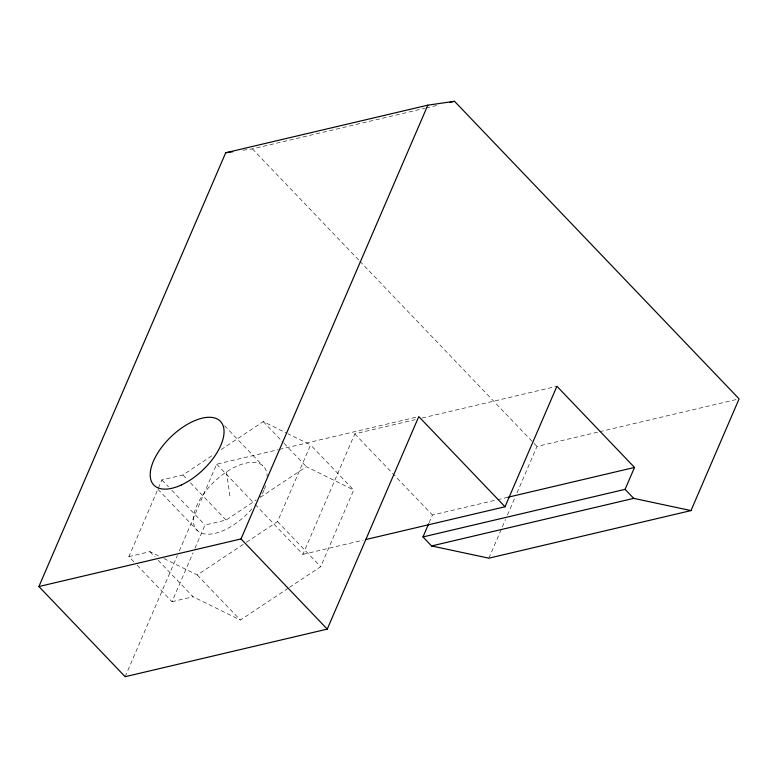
<?xml version="1.0" encoding="UTF-8"?>
<svg xmlns="http://www.w3.org/2000/svg" width="778" height="778" viewBox="0 0 778 778"><rect width="100%" height="100%" fill="white"/><g stroke="black" fill="none" stroke-linecap="round" stroke-linejoin="round"><path stroke-width="0.58" stroke-dasharray="3.89 2.92" d="M133.845 561.813L128.876 556.61L161.892 479.929L182.947 474.969L213.065 454.965M125.141 676.704L177.374 555.424M179.29 550.97L216.663 464.184L278.125 449.703M137.161 565.275L171.996 601.695L193.051 552.798M194.967 548.354L205.013 525.014L226.067 520.064L256.186 500.05M246.431 542.276L277.551 521.6L310.578 444.919L287.996 433.793M255.184 504.455L302.905 554.354L354.797 433.871L415.073 419.682M289.552 587.361L320.672 566.685L353.698 490.004L310.578 444.919M429.106 522.699L432.412 515.026L496.238 500.001M488.876 558.176L505.544 519.461M507.45 515.036L515.075 497.337M516.981 492.912L536.985 446.455L598.447 431.985M221.098 449.626L263.275 421.608L286.926 433.268M260.202 497.375L306.396 466.693L353.698 490.004M163.905 558.536L197.233 574.961L245.43 542.947M158.216 560.316L193.041 596.736L240.353 620.047L288.541 588.032M243.115 150.232L252.393 148.89L424.963 108.259M426.14 107.977L439.142 104.913M279.312 449.431L417.601 416.872M422.162 418.01L556.912 386.277M599.634 431.712L736.737 399.425M128.876 556.61L149.921 551.651L159.597 556.416M497.414 499.719L508.053 497.22M302.905 554.354L363.19 540.156M171.996 601.695L193.041 596.736M252.393 148.89L359.008 260.367M359.854 261.243L536.985 446.455M354.797 433.871L432.412 515.026M263.275 421.608L283.173 442.419M284.009 443.285L306.396 466.693M224.589 425.761L262.731 465.652M277.551 521.6L320.672 566.685M216.663 464.184L254.348 503.58M182.947 474.969L187.09 479.306M190.406 482.778L226.067 520.064M161.892 479.929L168.525 486.863M171.841 490.334L205.013 525.014M157.963 489.304L197.768 530.927M197.233 574.961L240.353 620.047M149.921 551.651L154.9 556.854M226.486 471.896L230.249 498.29M251.877 508.938A46.087 23.019 -43.7 0 1 196.523 529.682A46.087 23.019 -43.7 0 1 222.508 474.706A46.087 23.019 -43.7 0 1 267.165 476.593M265.619 485.842A46.087 23.019 -43.7 0 1 264.413 489.216M263.936 490.354A46.087 23.019 -43.7 0 1 260.62 496.87"/><path stroke-width="1.17" d="M422.979 536.937L625.094 489.343L634.527 467.442L556.912 386.277L505.019 506.76L418.778 416.59L327.256 629.11L125.141 676.704L38.9 586.534L225.708 152.76L427.822 105.166L454.508 101.296L739.1 398.871L690.99 510.592L488.876 558.176L431.596 545.952L422.979 536.937L428.639 523.788M38.9 586.534L241.015 538.94L427.822 105.166M449.781 102.414L454.508 101.296M508.053 497.22L634.527 467.442M365.553 539.601L505.019 506.76M431.596 545.952L633.71 498.367L690.99 510.592M225.708 152.76L232.671 151.749M625.094 489.343L633.71 498.367M241.015 538.94L327.256 629.11M181.264 485.005A46.087 23.019 -43.7 0 0 221.623 422.804A46.087 23.019 -43.7 0 0 158.498 451.785A46.087 23.019 -43.7 0 0 181.264 485.005"/></g></svg>
